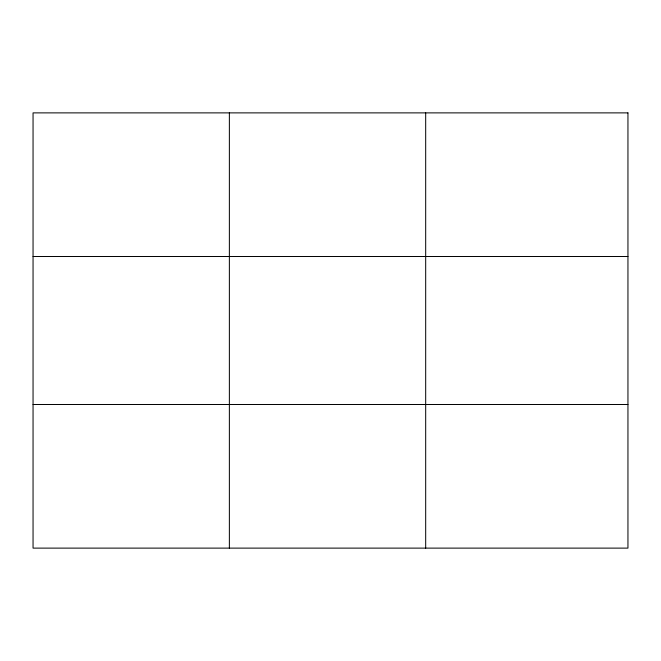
<?xml version="1.0" encoding="UTF-8"?>
<svg xmlns="http://www.w3.org/2000/svg" width="661" height="661" viewBox="0 0 661 661"><rect width="100%" height="100%" fill="white"/><g stroke="black" fill="none" stroke-linecap="round" stroke-linejoin="round"><path stroke-width="0.99" d="M229.367 112.882L229.367 548.118M425.684 112.882L425.684 548.118M33.05 256.509L627.95 256.509M33.05 404.491L627.95 404.491M627.95 112.882L627.95 548.118L33.05 548.118L33.05 112.882L627.95 112.882"/></g></svg>
